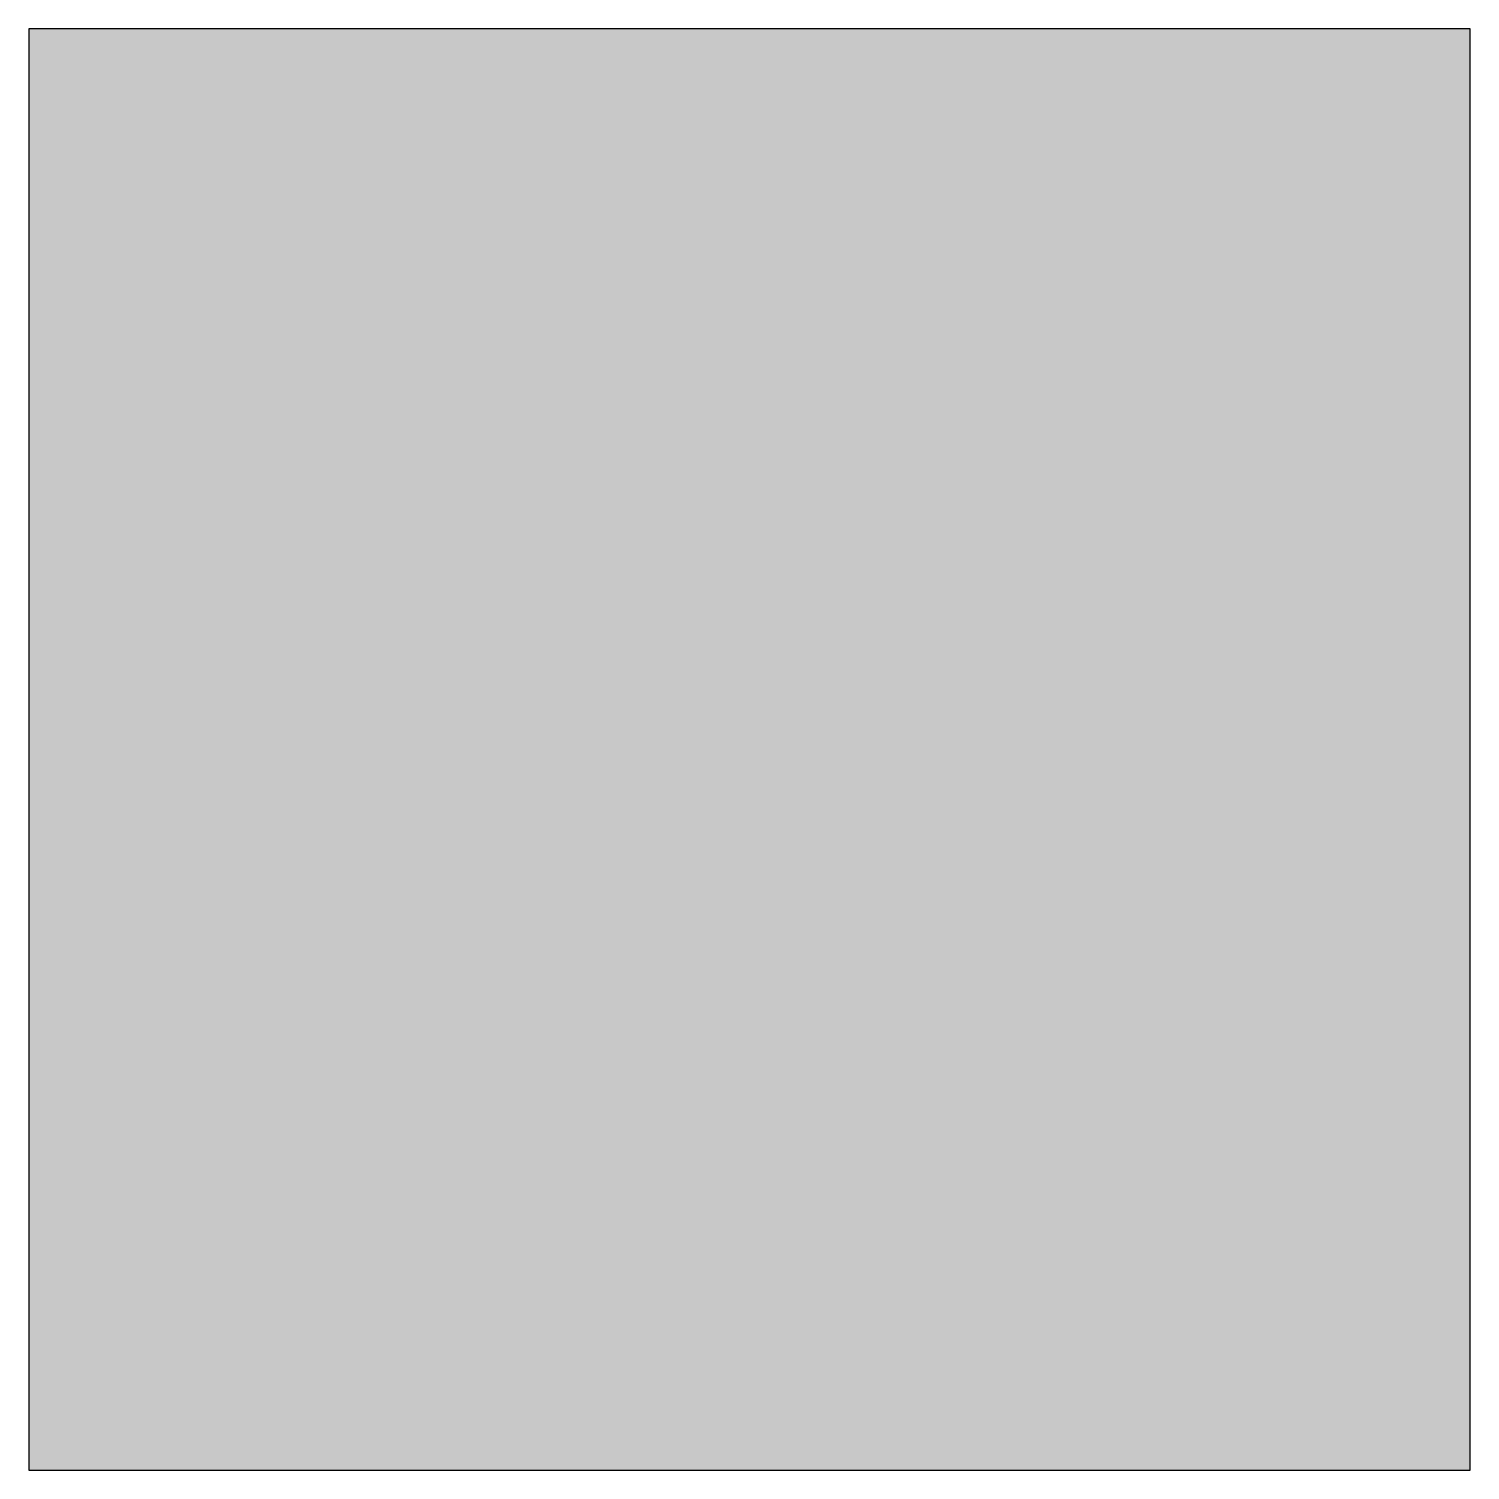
# Model space of a CAD drawing. Header units: metres. Extents: x 0 to 0.5, y -0.25 to 0.25.
import ezdxf

# ---------------------------------------------------------------- set-up
doc = ezdxf.new("R2010")
doc.units = ezdxf.units.M
doc.header["$LTSCALE"] = 0.2

msp = doc.modelspace()

# ---------------------------------------------------------------- linework, layer by layer
at = {"color": 2, "true_color": 0xfaf528, "flags": 128}
msp.add_lwpolyline([(0, -0.25), (0.5, -0.25), (0.5, 0.25), (0, 0.25)], close=True, dxfattribs=at)
at = {"color": 2, "true_color": 0xfaf528}
msp.add_solid([(0, 0.25), (0.5, 0.25), (0, -0.25), (0.5, -0.25)], dxfattribs=at)

doc.saveas('drawing.dxf')
